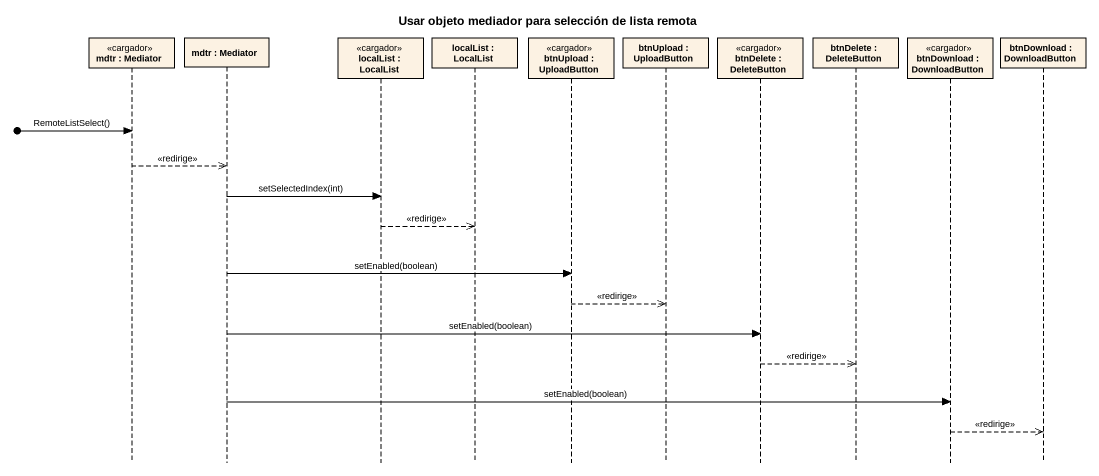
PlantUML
@startuml
title Usar objeto mediador para selección de lista remota
hide footbox
participant "mdtr : Mediator" as mdtr <<cargador>>
participant "mdtr : Mediator" as mdtr_2
participant "localList : LocalList" as localList <<cargador>>
participant "localList : LocalList" as localList_2
participant "btnUpload : UploadButton" as btnUpload <<cargador>>
participant "btnUpload : UploadButton" as btnUpload_2
participant "btnDelete : DeleteButton" as btnDelete <<cargador>>
participant "btnDelete : DeleteButton" as btnDelete_2
participant "btnDownload : DownloadButton" as btnDownload <<cargador>>
participant "btnDownload : DownloadButton" as btnDownload_2

[o-> mdtr : RemoteListSelect()
mdtr -->> mdtr_2 : <<redirige>>
mdtr_2 -> localList : setSelectedIndex(int)
localList -->> localList_2 : <<redirige>>
mdtr_2 -> btnUpload : setEnabled(boolean)
btnUpload -->> btnUpload_2 : <<redirige>>
mdtr_2 -> btnDelete : setEnabled(boolean)
btnDelete -->> btnDelete_2 : <<redirige>>
mdtr_2 -> btnDownload : setEnabled(boolean)
btnDownload -->> btnDownload_2 : <<redirige>>
@enduml
